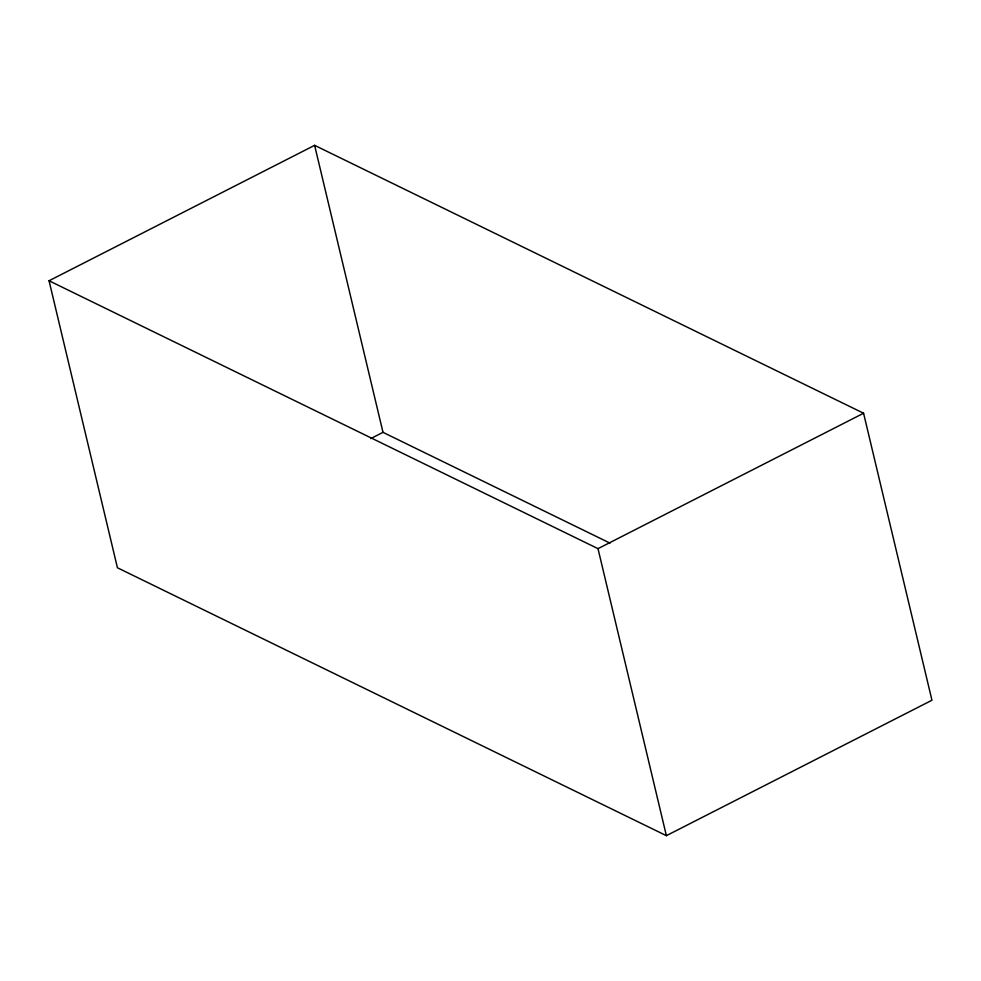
<?xml version="1.0" encoding="UTF-8"?>
<svg xmlns="http://www.w3.org/2000/svg" width="981" height="981" viewBox="0 0 981 981"><rect width="100%" height="100%" fill="white"/><g stroke="black" fill="none" stroke-linecap="round" stroke-linejoin="round"><path stroke-width="1.47" d="M49.05 280.762L314.619 145.335L863.574 413.234L931.95 700.238L666.381 835.665L117.426 567.766L49.05 280.762L598.005 548.661L666.381 835.665M370.744 438.593L382.995 432.339L610.01 543.131M598.005 548.661L863.574 413.234M314.619 145.335L382.995 432.339"/></g></svg>
